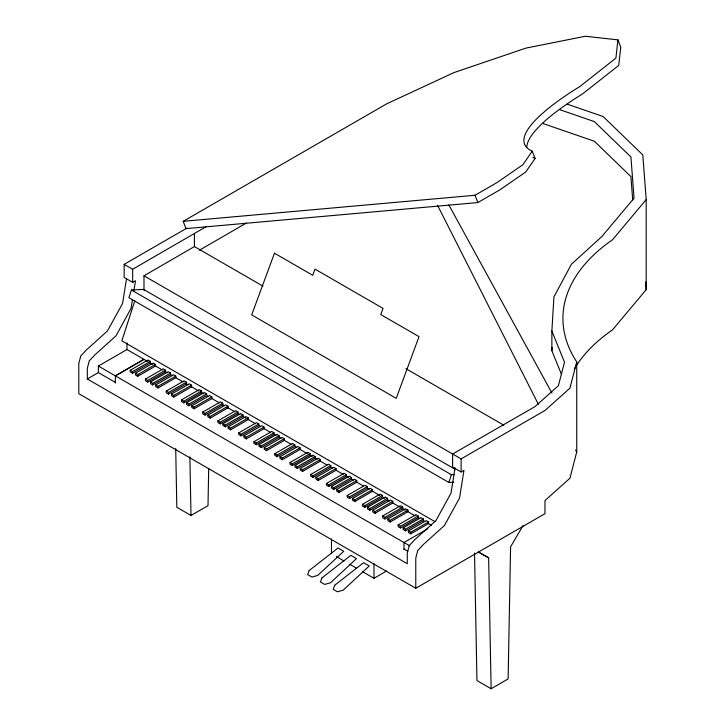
<?xml version="1.0" encoding="UTF-8"?>
<svg xmlns="http://www.w3.org/2000/svg" width="725" height="725" viewBox="0 0 725 725"><rect width="100%" height="100%" fill="white"/><g stroke="black" fill="none" stroke-linecap="round" stroke-linejoin="round"><path stroke-width="1.09" d="M208.691 468.395L208.002 505.651L190.992 515.475L176.828 507.292L175.704 448.594M561.549 374.562L551.87 350.719L551.87 331.08L553.927 296.897L571.445 264.217L601.949 236.45L634.049 198.133L630.922 156.972L594.346 121.592L559.473 109.575M551.87 350.719L552.069 347.411M183.189 221.324L386.715 103.82L454.013 72.573L525.969 48.095L585.347 36.25L617.927 39.875L615.906 58.109L579.773 86.574A211.954 44.787 -21.2 0 0 532.259 151.135L522.861 164.738L496.987 182.573L475.011 195.261L183.189 221.324L186.026 228.629L477.847 202.565L499.824 189.877L525.697 172.042L535.095 158.44L532.259 151.135M126.458 279.125L122.561 303.467L107.454 330.962L86.085 350.229L80.738 356.011L78.807 363.488L78.807 393.711L415.778 588.256L544.973 513.662L544.973 500.576L569.923 478.255L576.728 451.983L576.728 361.893A211.954 122.371 0 0 1 612.471 239.83L646.192 199.583L642.803 154.914L603.109 116.526L567.231 104.164M132.476 299.525L131.062 308.379L115.955 335.874L94.594 355.141L89.238 360.923L87.308 368.4L87.308 378.985L407.278 563.715L407.278 553.13L409.208 545.653L414.555 539.871L435.924 520.604L451.032 493.109L455.101 467.661M133.898 290.671L135.484 280.711L132.657 282.351L124.147 277.439L124.147 264.353L186.823 228.167M576.728 361.893L569.923 388.174L544.973 410.486L461.118 458.898L143.985 275.808L194.427 246.572L194.427 233.486M454.729 469.066L143.568 289.42L131.406 289.982L128.896 297.73L448.866 482.46L453.868 482.234M134.877 300.585L121.836 340.859L434.955 521.638M448.866 482.46L451.376 474.712L454.684 474.558M523.051 525.534L510.59 546.822L508.125 678.935L491.124 688.75L476.95 680.567L474.522 553.012M646.192 199.583L646.192 289.665L612.471 329.911A211.954 122.371 0 0 0 574.372 368.871M206.154 226.689L132.657 269.256L124.147 264.353M199.321 250.288L246.228 223.101M115.357 375.876L143.967 359.328L115.384 375.858L115.357 383.036M115.384 382.41L98.373 372.587L98.373 366.043L126.984 349.532L147.873 361.594M87.308 378.985L98.373 372.587M130.219 370.276L147.991 360.017L150.311 361.358L150.311 362.998L132.539 373.257L130.219 371.916L130.219 370.276L132.539 371.617L150.311 361.358M135.439 373.293L153.211 363.035L155.54 364.376L155.54 366.016L137.768 376.275L135.439 374.934L135.439 373.293L137.768 374.635L155.54 364.376M145.453 379.075L163.225 368.817L165.545 370.158L165.545 371.789L147.773 382.048L145.453 380.707L145.453 379.075L147.773 380.417L165.545 370.158M150.501 381.984L168.273 371.726L170.593 373.067L170.593 374.707L152.821 384.966L150.501 383.625L150.501 381.984L152.821 383.326L170.593 373.067M155.721 385.002L173.493 374.743L175.822 376.085L175.822 377.725L158.05 387.984L155.721 386.642L155.721 385.002L158.05 386.343L175.822 376.085M166.261 391.092L184.032 380.833L186.361 382.175L186.361 383.806L168.59 394.065L166.261 392.723L166.261 391.092L168.59 392.433L186.361 382.175M171.49 394.11L189.261 383.842L191.581 385.183L191.581 386.824L173.81 397.083L171.49 395.741L171.49 394.11L173.81 395.451L191.581 385.183M181.495 399.883L199.266 389.624L201.595 390.965L201.595 392.606L183.824 402.864L181.495 401.523L181.495 399.883L183.824 401.224L201.595 390.965M186.542 402.801L204.314 392.542L206.643 393.883L206.643 395.515L188.872 405.773L186.542 404.432L186.542 402.801L188.872 404.142L206.643 393.883M191.772 405.819L209.543 395.56L211.863 396.901L211.863 398.532L194.092 408.791L191.772 407.45L191.772 405.819L194.092 407.16L211.863 396.901M202.665 412.108L220.436 401.849L222.756 403.191L222.756 404.822L204.985 415.081L202.665 413.739L202.665 412.108L204.985 413.449L222.756 403.191M207.885 415.126L225.656 404.858L227.985 406.199L227.985 407.84L210.214 418.098L207.885 416.757L207.885 415.126L210.214 416.467L227.985 406.199M217.899 420.899L235.67 410.64L237.99 411.981L237.99 413.622L220.219 423.88L217.899 422.539L217.899 420.899L220.219 422.24L237.99 411.981M222.947 423.817L240.718 413.558L243.038 414.899L243.038 416.531L225.267 426.789L222.947 425.448L222.947 423.817L225.267 425.158L243.038 414.899M228.167 426.835L245.938 416.576L248.267 417.917L248.267 419.548L230.496 429.807L228.167 428.466L228.167 426.835L230.496 428.176L248.267 417.917M238.706 432.916L256.478 422.657L258.807 423.998L258.807 425.638L241.035 435.897L238.706 434.556L238.706 432.916L241.035 434.257L258.807 423.998M243.935 435.933L261.707 425.675L264.027 427.016L264.027 428.647L246.255 438.915L243.935 437.574L243.935 435.933L246.255 437.275L264.027 427.016M253.94 441.715L271.712 431.447L274.041 432.789L274.041 434.429L256.269 444.688L253.94 443.347L253.94 441.715L256.269 443.057L274.041 432.789M258.988 444.624L276.76 434.366L279.089 435.707L279.089 437.347L261.317 447.606L258.988 446.265L258.988 444.624L261.317 445.966L279.089 435.707M264.217 447.642L281.989 437.383L284.309 438.725L284.309 440.365L266.537 450.624L264.217 449.282L264.217 447.642L266.537 448.983L284.309 438.725M274.757 453.732L292.528 443.464L294.848 444.806L294.848 446.446L277.077 456.705L274.757 455.363L274.757 453.732L277.077 455.073L294.848 444.806M279.986 456.741L297.757 446.482L300.077 447.823L300.077 449.464L282.306 459.722L279.986 458.381L279.986 456.741L282.306 458.082L300.077 447.823M289.991 462.523L307.763 452.264L310.083 453.605L310.083 455.237L292.311 465.504L289.991 464.163L289.991 462.523L292.311 463.864L310.083 453.605M295.039 465.441L312.81 455.173L315.13 456.523L315.13 458.155L297.359 468.413L295.039 467.072L295.039 465.441L297.359 466.782L315.13 456.523M300.268 468.459L318.039 458.191L320.359 459.532L320.359 461.173L302.588 471.431L300.268 470.09L300.268 468.459L302.588 469.8L320.359 459.532M310.717 474.485L328.488 464.227L330.808 465.568L330.808 467.208L313.037 477.467L310.717 476.126L310.717 474.485L313.037 475.827L330.808 465.568M315.937 477.503L333.708 467.244L336.038 468.586L336.038 470.226L318.266 480.485L315.937 479.143L315.937 477.503L318.266 478.844L336.038 468.586M326.395 483.539L344.167 473.28L346.487 474.621L346.487 476.252L328.715 486.52L326.395 485.179L326.395 483.539L328.715 484.88L346.487 474.621M331.443 486.457L349.214 476.189L351.534 477.53L351.534 479.171L333.763 489.429L331.443 488.088L331.443 486.457L333.763 487.798L351.534 477.53M336.663 489.475L354.434 479.207L356.763 480.548L356.763 482.188L338.992 492.447L336.663 491.106L336.663 489.475L338.992 490.816L356.763 480.548M347.202 495.556L364.974 485.297L367.303 486.638L367.303 488.269L349.532 498.537L347.202 497.196L347.202 495.556L349.532 496.897L367.303 486.638M352.432 498.573L370.203 488.315L372.523 489.656L372.523 491.287L354.752 501.546L352.432 500.205L352.432 498.573L354.752 499.915L372.523 489.656M362.437 504.346L380.208 494.088L382.537 495.429L382.537 497.069L364.766 507.328L362.437 505.987L362.437 504.346L364.766 505.688L382.537 495.429M367.484 507.264L385.256 497.006L387.585 498.347L387.585 499.978L369.813 510.246L367.484 508.905L367.484 507.264L369.813 508.606L387.585 498.347M372.713 510.282L390.485 500.023L392.805 501.365L392.805 502.996L375.033 513.264L372.713 511.913L372.713 510.282L375.033 511.623L392.805 501.365M382.628 516.01L400.399 505.751L402.728 507.092L402.728 508.723L384.957 518.982L382.628 517.641L382.628 516.01L384.957 517.351L402.728 507.092M551.87 331.08L564.503 362.183L558.413 385.664L534.869 406.725L452.618 453.995L452.618 467.081L461.118 471.993L463.955 470.353L459.532 498.021L444.425 525.507L423.065 544.783L417.709 550.565L415.778 558.042L415.778 588.256M387.857 519.028L405.628 508.769L407.948 510.11L407.948 511.741L390.177 522L387.857 520.659L387.857 519.028L390.177 520.369L407.948 510.11M398.134 524.954L415.905 514.696L418.225 516.037L418.225 517.677L400.454 527.936L398.134 526.595L398.134 524.954L400.454 526.296L418.225 516.037M403.182 527.873L420.953 517.614L423.273 518.955L423.273 520.586L405.502 530.854L403.182 529.504L403.182 527.873L405.502 529.214L423.273 518.955M408.402 530.89L426.173 520.632L428.502 521.973L428.502 523.604L410.731 533.863L408.402 532.522L408.402 530.89L410.731 532.232L428.502 521.973M427.841 528.733L403.979 542.508L403.979 549.668M362.391 571.599L373.982 578.296L386.579 571.019M542.572 123.386L594.346 141.23L630.922 176.61L632.698 199.973M478.228 552.06L488.632 557.815L491.124 688.75M194.427 246.572L262.976 286.148M405.937 368.69L503.857 425.222M131.406 289.982L451.376 474.712M480.131 552.903L488.632 557.815M149.83 362.718L152.767 364.412M154.724 365.545L162.554 370.067M164.512 371.191L167.448 372.886M170.384 374.58L172.342 375.713M175.278 377.408L183.099 381.93M186.035 383.625L187.993 384.748M190.929 386.443L198.759 390.965M200.716 392.098L203.653 393.793M206.589 395.487L208.537 396.611M211.473 398.306L219.303 402.828M222.24 404.523L224.197 405.656M227.133 407.35L234.963 411.863M237.9 413.558L239.848 414.691M242.784 416.386L245.721 418.08M247.678 419.213L255.508 423.726M258.444 425.421L260.402 426.554M263.338 428.248L270.18 432.2M273.117 433.894L276.053 435.589M278.01 436.722L280.947 438.417M283.883 440.111L291.713 444.633M294.649 446.328L296.607 447.461M299.543 449.156L307.364 453.669M309.321 454.802L312.257 456.496M314.215 457.629L317.151 459.324M320.087 461.018L326.939 464.97M329.875 466.664L332.802 468.359M335.738 470.054L343.568 474.576M345.526 475.7L348.462 477.394M351.398 479.089L353.356 480.222M356.292 481.917L363.134 485.868M367.049 488.133L369.007 489.257M371.943 490.952L379.773 495.474M382.709 497.169L384.667 498.302M387.603 499.996L389.561 501.12M392.488 502.815L400.318 507.337M402.275 508.47L405.212 510.164M407.169 511.288L414.999 515.81M417.935 517.505L419.893 518.638M422.829 520.332L424.778 521.456M427.714 523.151L431.629 525.417M98.373 366.043L409.716 545.825M403.979 549.061L407.803 551.263M336.309 556.537L344.031 561.005M349.831 564.349L356.591 568.255M448.793 204.849L551.952 393.059M437.574 205.365L538.367 404.269M617.927 39.875L620.763 47.179L618.742 65.413L582.601 93.878A211.954 44.787 -21.2 0 0 526.758 147.202M475.011 195.261L477.847 202.565M645.603 281.853L646.192 289.665M189.877 456.777L190.992 515.475M461.118 458.898L461.118 471.993M410.731 532.232L410.731 533.863M405.502 529.214L405.502 530.854M400.454 526.296L400.454 527.936M390.177 520.369L390.177 522M384.957 517.351L384.957 518.982M375.033 511.623L375.033 513.264M373.982 563.588L373.982 578.296M369.813 508.606L369.813 510.246M364.766 505.688L364.766 507.328M354.752 499.915L354.752 501.546M349.532 496.897L349.532 498.537M338.992 490.816L338.992 492.447M333.763 487.798L333.763 489.429M331.479 539.037L331.479 553.746M328.715 484.88L328.715 486.52M318.266 478.844L318.266 480.485M313.037 475.827L313.037 477.467M302.588 469.8L302.588 471.431M297.359 466.782L297.359 468.413M292.311 463.864L292.311 465.504M282.306 458.082L282.306 459.722M277.077 455.073L277.077 456.705M266.537 448.983L266.537 450.624M261.317 445.966L261.317 447.606M256.269 443.057L256.269 444.688M246.255 437.275L246.255 438.915M241.035 434.257L241.035 435.897M230.496 428.176L230.496 429.807M225.267 425.158L225.267 426.789M220.219 422.24L220.219 423.88M210.214 416.467L210.214 418.098M204.985 413.449L204.985 415.081M194.092 407.16L194.092 408.791M188.872 404.142L188.872 405.773M183.824 401.224L183.824 402.864M173.81 395.451L173.81 397.083M168.59 392.433L168.59 394.065M158.05 386.343L158.05 387.984M152.821 383.326L152.821 384.966M147.773 380.417L147.773 382.048M143.985 275.808L143.985 290.399M137.768 374.635L137.768 376.275M132.657 269.256L132.657 282.351M132.539 371.617L132.539 373.257M126.984 342.843L126.984 349.532M576.728 451.983A211.954 122.371 0 0 1 575.487 450.035M535.095 158.44A211.954 44.787 -21.2 0 1 532.784 157.262M274.476 253.206L251.693 314.904L396.231 398.351L419.014 336.654L380.752 314.568L383.036 308.397L315.013 269.129L312.738 275.301L274.476 253.206M309.185 570.539L307.681 574.599L311.931 577.055L317.686 575.451L343.722 551.272L338.049 547.991L309.185 570.539M321.936 577.907L320.432 581.967L324.691 584.413L330.437 582.809L356.473 558.631L350.809 555.359L321.936 577.907M334.687 585.265L333.192 589.325L337.442 591.781L343.188 590.177L369.224 565.998L363.56 562.718L334.687 585.265"/></g></svg>
